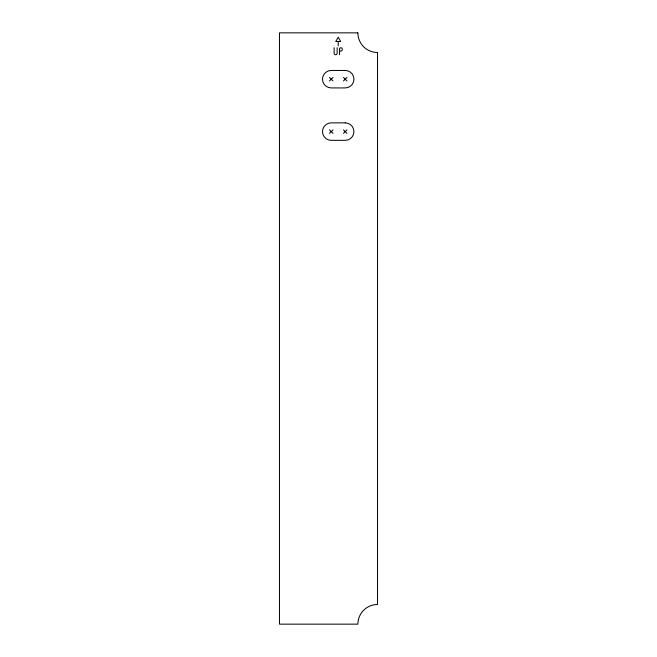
<?xml version="1.0" encoding="UTF-8"?>
<svg xmlns="http://www.w3.org/2000/svg" width="657" height="657" viewBox="0 0 657 657"><rect width="100%" height="100%" fill="white"/><g stroke="black" fill="none" stroke-linecap="round" stroke-linejoin="round"><path stroke-width="0.99" d="M329.486 80.942L332.976 77.444M343.463 80.942L346.953 77.444M329.486 133.355L332.976 129.856M343.463 133.355L346.953 129.856M338.043 41.506L335.743 41.506L338.215 37.219L340.696 41.506L338.215 41.506L338.215 45.957M339.735 51.065L340.638 51.065A1.684 1.684 0 0 0 342.322 49.382A1.684 1.684 0 0 0 340.638 47.698L339.587 48.306L339.562 54.687M343.463 77.444L346.953 80.942M329.486 77.444L332.976 80.942M343.463 129.856L346.953 133.355M329.486 129.856L332.976 133.355M337.14 47.698L337.14 53.25A1.511 1.511 0 0 1 335.628 54.761A1.511 1.511 0 0 1 334.117 53.25L334.117 47.698M357.876 32.85L279.471 32.85L279.471 624.15L357.876 624.15A19.653 19.653 0 0 1 377.529 604.497L377.529 52.503A19.653 19.653 0 0 1 357.876 32.85M345.204 70.455L331.227 70.455A8.738 8.738 0 0 0 322.497 79.193A8.738 8.738 0 0 0 331.227 87.923L345.204 87.923A8.738 8.738 0 0 0 353.942 79.193A8.738 8.738 0 0 0 345.204 70.455M345.204 122.867L331.227 122.867A8.738 8.738 0 0 0 322.497 131.605A8.738 8.738 0 0 0 331.227 140.335L345.204 140.335A8.738 8.738 0 0 0 353.942 131.605A8.738 8.738 0 0 0 345.204 122.867"/></g></svg>
